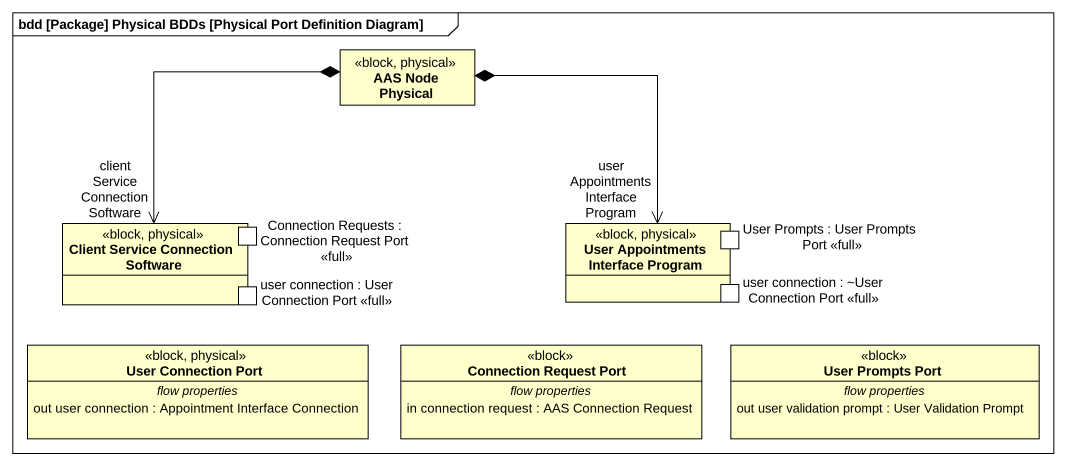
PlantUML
@startuml
mainframe bdd [Package] Physical BDDs [Physical Port Definition Diagram]
allowmixing
hide circle
hide empty members
class "AAS Node Physical" as AAS_Node_Physical <<block, physical>>
rectangle "Client Service Connection Software" as Client_Service_Connection <<block, physical>> {
  port "Connection Requests : Connection Request Port <<full>>" as Connection_Requests
  port "user connection : User Connection Port <<full>>" as user_connection_User
}
rectangle "User Appointments Interface Program" as User_Appointments_Interface <<block, physical>> {
  port "User Prompts : User Prompts Port <<full>>" as User_Prompts_User_Prompts
  port "user connection : ~User Connection Port <<full>>" as user_connection_User_2
}
class "User Connection Port" as User_Connection_Port <<block, physical>> {
  -- flow properties --
  out user connection : Appointment Interface Connection
}
class "Connection Request Port" as Connection_Request_Port <<block>> {
  -- flow properties --
  in connection request : AAS Connection Request
}
class "User Prompts Port" as User_Prompts_Port <<block>> {
  -- flow properties --
  out user validation prompt : User Validation Prompt
}
AAS_Node_Physical *--> "client Service Connection Software" Client_Service_Connection
AAS_Node_Physical *--> "user Appointments Interface Program" User_Appointments_Interface
@enduml
